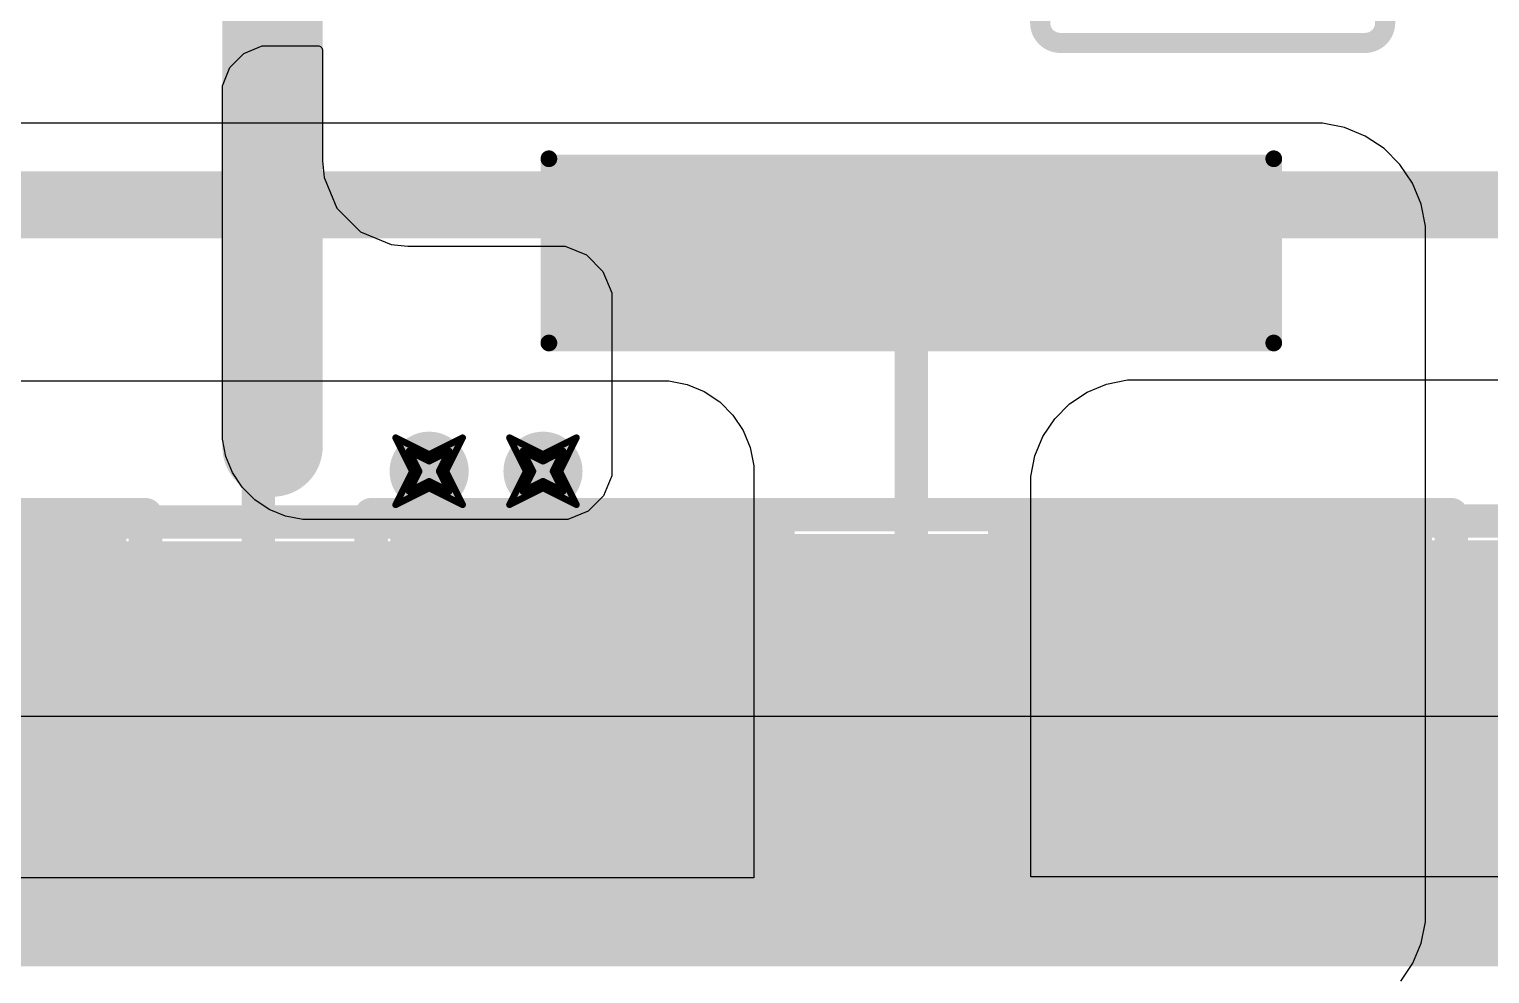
# Model space of a CAD drawing. Header units: inches. Extents: x -2 to 5376, y -4 to 5426.
# Drawn here: x 21.5 to 32.58, y 48.72 to 55.88 of the extents above; entities that cross this region are included whole.
import ezdxf

# ---------------------------------------------------------------- set-up
doc = ezdxf.new("R2010")
doc.units = ezdxf.units.IN
for name, color, linetype in [('Bottom Layer', 5, 'Continuous'), ('Bottom Overlay', 54, 'Continuous'), ('Bottom Paste', 16, 'Continuous'), ('Bottom Solder', 6, 'Continuous'), ('Drill Drawing', 1, 'Continuous'), ('Layer 1', 16, 'Continuous'), ('Layer 2', 76, 'Continuous'), ('Top Layer', 1, 'Continuous'), ('Top Overlay', 2, 'Continuous'), ('Top Paste', 8, 'Continuous'), ('Top Solder', 216, 'Continuous'), ('Via Holes', 16, 'Continuous')]:
    doc.layers.add(name, color=color, linetype=linetype)

# ---------------------------------------------------------------- blocks, each defined once
blk = doc.blocks.new('R___2030_59')
at = {"layer": 'Top Layer'}
for points in [[(-4.2499915, -3.9000049), (-4.2499915, 3.9000049), (-1.7499965, 3.9000049), (-1.7499965, -3.9000049)], [(1.7499965, -3.90000236), (1.7499965, 3.90000744), (4.2499915, 3.90000744), (4.2499915, -3.90000236)]]:
    blk.add_hatch(color=1, dxfattribs=at).paths.add_polyline_path(points)
at = {"layer": 'Top Paste'}
for points in [[(-4.2499915, -3.9000049), (-4.2499915, 3.9000049), (-1.7499965, 3.9000049), (-1.7499965, -3.9000049)], [(1.7499965, -3.90000236), (1.7499965, 3.90000744), (4.2499915, 3.90000744), (4.2499915, -3.90000236)]]:
    blk.add_hatch(color=8, dxfattribs=at).paths.add_polyline_path(points)
at = {"layer": 'Top Solder'}
for points in [[(-4.300791499999999, -3.9508049), (-4.300791499999999, 3.9508049), (-1.6991965, 3.9508049), (-1.6991965, -3.9508049)], [(1.6991965, -3.95080236), (1.6991965, 3.95080744), (4.300791499999999, 3.95080744), (4.300791499999999, -3.95080236)]]:
    blk.add_hatch(color=216, dxfattribs=at).paths.add_polyline_path(points)
at = {"layer": 'Top Overlay'}
for points in [[(-4.4475908, 4.096816799999999, 0.254, 0.254, 0), (-4.4475908, -4.096816799999999, 0.254, 0.254, 0)], [(-4.4475908, 4.096816799999999, 0.254, 0.254, 0), (-1.6255746, 4.096814259999999, 0.254, 0.254, 0)], [(4.4475908, 4.09681934, 0.254, 0.254, 0), (1.6255746, 4.096814259999999, 0.254, 0.254, 0)], [(4.4475908, 4.09681934, 0.254, 0.254, 0), (4.4475908, -4.096814259999999, 0.254, 0.254, 0)], [(-4.4475908, -4.096816799999999, 0.254, 0.254, 0), (-1.6255746, -4.096816799999999, 0.254, 0.254, 0)], [(4.4475908, -4.096814259999999, 0.254, 0.254, 0), (1.6255746, -4.096816799999999, 0.254, 0.254, 0)]]:
    blk.add_lwpolyline(points, format="xyseb", dxfattribs=at)
for points in [[(-4.5110908, 4.096816799999999, 0.127, 0.127, 1), (-4.3840908, 4.096816799999999, 0.127, 0.127, 1)], [(-4.5110908, 4.096816799999999, 0.127, 0.127, 1), (-4.3840908, 4.096816799999999, 0.127, 0.127, 1)], [(-1.6890746, 4.096814259999999, 0.127, 0.127, 1), (-1.5620746, 4.096814259999999, 0.127, 0.127, 1)], [(1.5620746, 4.096814259999999, 0.127, 0.127, 1), (1.6890746, 4.096814259999999, 0.127, 0.127, 1)], [(4.3840908, 4.09681934, 0.127, 0.127, 1), (4.5110908, 4.09681934, 0.127, 0.127, 1)], [(4.3840908, 4.09681934, 0.127, 0.127, 1), (4.5110908, 4.09681934, 0.127, 0.127, 1)], [(-4.5110908, -4.096816799999999, 0.127, 0.127, 1), (-4.3840908, -4.096816799999999, 0.127, 0.127, 1)], [(-4.5110908, -4.096816799999999, 0.127, 0.127, 1), (-4.3840908, -4.096816799999999, 0.127, 0.127, 1)], [(-1.6890746, -4.096816799999999, 0.127, 0.127, 1), (-1.5620746, -4.096816799999999, 0.127, 0.127, 1)], [(1.5620746, -4.096816799999999, 0.127, 0.127, 1), (1.6890746, -4.096816799999999, 0.127, 0.127, 1)], [(4.3840908, -4.096814259999999, 0.127, 0.127, 1), (4.5110908, -4.096814259999999, 0.127, 0.127, 1)], [(4.3840908, -4.096814259999999, 0.127, 0.127, 1), (4.5110908, -4.096814259999999, 0.127, 0.127, 1)]]:
    blk.add_lwpolyline(points, format="xyseb", close=True, dxfattribs=at)
blk = doc.blocks.new('R___2030_B_73')
at = {"layer": 'Bottom Layer'}
for points in [[(-1.75000158, 3.9000049), (-1.75000158, -3.9000049), (-4.249996579999999, -3.9000049), (-4.249996579999999, 3.9000049)], [(4.24999404, 3.90000236), (4.24999404, -3.90000744), (1.74999904, -3.90000744), (1.74999904, 3.90000236)]]:
    blk.add_hatch(color=5, dxfattribs=at).paths.add_polyline_path(points)
at = {"layer": 'Bottom Paste'}
for points in [[(-1.75000158, 3.9000049), (-1.75000158, -3.9000049), (-4.249996579999999, -3.9000049), (-4.249996579999999, 3.9000049)], [(4.24999404, 3.90000236), (4.24999404, -3.90000744), (1.74999904, -3.90000744), (1.74999904, 3.90000236)]]:
    blk.add_hatch(color=16, dxfattribs=at).paths.add_polyline_path(points)
at = {"layer": 'Bottom Solder'}
for points in [[(-1.69920158, 3.9508049), (-1.69920158, -3.9508049), (-4.300796579999999, -3.9508049), (-4.300796579999999, 3.9508049)], [(4.30079404, 3.95080236), (4.30079404, -3.95080744), (1.69919904, -3.95080744), (1.69919904, 3.95080236)]]:
    blk.add_hatch(color=6, dxfattribs=at).paths.add_polyline_path(points)
at = {"layer": 'Bottom Overlay'}
for points in [[(-4.4475908, 4.096816799999999, 0.254, 0.254, 0), (-1.62557714, 4.096816799999999, 0.254, 0.254, 0)], [(-4.4475908, 4.096816799999999, 0.254, 0.254, 0), (-4.4475908, -4.096816799999999, 0.254, 0.254, 0)], [(1.6255619, 4.096814259999999, 0.254, 0.254, 0), (4.44758572, 4.096814259999999, 0.254, 0.254, 0)], [(4.44758572, 4.096814259999999, 0.254, 0.254, 0), (4.44758572, -4.096814259999999, 0.254, 0.254, 0)], [(-1.62557714, -4.096814259999999, 0.254, 0.254, 0), (-4.4475908, -4.096816799999999, 0.254, 0.254, 0)], [(1.62557714, -4.096814259999999, 0.254, 0.254, 0), (4.44758572, -4.096814259999999, 0.254, 0.254, 0)]]:
    blk.add_lwpolyline(points, format="xyseb", dxfattribs=at)
for points in [[(-4.5110908, 4.096816799999999, 0.127, 0.127, 1), (-4.3840908, 4.096816799999999, 0.127, 0.127, 1)], [(-4.5110908, 4.096816799999999, 0.127, 0.127, 1), (-4.3840908, 4.096816799999999, 0.127, 0.127, 1)], [(-1.68907714, 4.096816799999999, 0.127, 0.127, 1), (-1.56207714, 4.096816799999999, 0.127, 0.127, 1)], [(1.5620619, 4.096814259999999, 0.127, 0.127, 1), (1.6890619, 4.096814259999999, 0.127, 0.127, 1)], [(4.38408572, 4.096814259999999, 0.127, 0.127, 1), (4.51108572, 4.096814259999999, 0.127, 0.127, 1)], [(4.38408572, 4.096814259999999, 0.127, 0.127, 1), (4.51108572, 4.096814259999999, 0.127, 0.127, 1)], [(-4.5110908, -4.096816799999999, 0.127, 0.127, 1), (-4.3840908, -4.096816799999999, 0.127, 0.127, 1)], [(-4.5110908, -4.096816799999999, 0.127, 0.127, 1), (-4.3840908, -4.096816799999999, 0.127, 0.127, 1)], [(-1.68907714, -4.096814259999999, 0.127, 0.127, 1), (-1.56207714, -4.096814259999999, 0.127, 0.127, 1)], [(1.56207714, -4.096814259999999, 0.127, 0.127, 1), (1.68907714, -4.096814259999999, 0.127, 0.127, 1)], [(4.38408572, -4.096814259999999, 0.127, 0.127, 1), (4.51108572, -4.096814259999999, 0.127, 0.127, 1)], [(4.38408572, -4.096814259999999, 0.127, 0.127, 1), (4.51108572, -4.096814259999999, 0.127, 0.127, 1)]]:
    blk.add_lwpolyline(points, format="xyseb", close=True, dxfattribs=at)
blk = doc.blocks.new('R___2030_75')
at = {"layer": 'Top Layer'}
for points in [[(-4.249996579999999, -3.9000049), (-4.249996579999999, 3.9000049), (-1.75000158, 3.9000049), (-1.75000158, -3.9000049)], [(1.7499965, -3.90000744), (1.7499965, 3.90000236), (4.2499915, 3.90000236), (4.2499915, -3.90000744)]]:
    blk.add_hatch(color=1, dxfattribs=at).paths.add_polyline_path(points)
at = {"layer": 'Top Paste'}
for points in [[(-4.249996579999999, -3.9000049), (-4.249996579999999, 3.9000049), (-1.75000158, 3.9000049), (-1.75000158, -3.9000049)], [(1.7499965, -3.90000744), (1.7499965, 3.90000236), (4.2499915, 3.90000236), (4.2499915, -3.90000744)]]:
    blk.add_hatch(color=8, dxfattribs=at).paths.add_polyline_path(points)
at = {"layer": 'Top Solder'}
for points in [[(-4.300796579999999, -3.9508049), (-4.300796579999999, 3.9508049), (-1.69920158, 3.9508049), (-1.69920158, -3.9508049)], [(1.6991965, -3.95080744), (1.6991965, 3.95080236), (4.300791499999999, 3.95080236), (4.300791499999999, -3.95080744)]]:
    blk.add_hatch(color=216, dxfattribs=at).paths.add_polyline_path(points)
at = {"layer": 'Top Overlay'}
for points in [[(-4.44759588, 4.09681934, 0.254, 0.254, 0), (-4.44759334, -4.096816799999999, 0.254, 0.254, 0)], [(-4.44759588, 4.09681934, 0.254, 0.254, 0), (-1.62557968, 4.096816799999999, 0.254, 0.254, 0)], [(4.44758318, 4.096816799999999, 0.254, 0.254, 0), (1.62556952, 4.096814259999999, 0.254, 0.254, 0)], [(4.44758318, 4.096816799999999, 0.254, 0.254, 0), (4.44758318, -4.096816799999999, 0.254, 0.254, 0)], [(-4.44759334, -4.096816799999999, 0.254, 0.254, 0), (-1.62557968, -4.096816799999999, 0.254, 0.254, 0)], [(1.6255746, -4.09681172, 0.254, 0.254, 0), (4.44758318, -4.096816799999999, 0.254, 0.254, 0)]]:
    blk.add_lwpolyline(points, format="xyseb", dxfattribs=at)
for points in [[(-4.511095879999999, 4.09681934, 0.127, 0.127, 1), (-4.38409588, 4.09681934, 0.127, 0.127, 1)], [(-4.511095879999999, 4.09681934, 0.127, 0.127, 1), (-4.38409588, 4.09681934, 0.127, 0.127, 1)], [(-1.68907968, 4.096816799999999, 0.127, 0.127, 1), (-1.56207968, 4.096816799999999, 0.127, 0.127, 1)], [(1.56206952, 4.096814259999999, 0.127, 0.127, 1), (1.68906952, 4.096814259999999, 0.127, 0.127, 1)], [(4.384083179999999, 4.096816799999999, 0.127, 0.127, 1), (4.51108318, 4.096816799999999, 0.127, 0.127, 1)], [(4.384083179999999, 4.096816799999999, 0.127, 0.127, 1), (4.51108318, 4.096816799999999, 0.127, 0.127, 1)], [(-4.51109334, -4.096816799999999, 0.127, 0.127, 1), (-4.38409334, -4.096816799999999, 0.127, 0.127, 1)], [(-4.51109334, -4.096816799999999, 0.127, 0.127, 1), (-4.38409334, -4.096816799999999, 0.127, 0.127, 1)], [(-1.68907968, -4.096816799999999, 0.127, 0.127, 1), (-1.56207968, -4.096816799999999, 0.127, 0.127, 1)], [(1.5620746, -4.09681172, 0.127, 0.127, 1), (1.6890746, -4.09681172, 0.127, 0.127, 1)], [(4.384083179999999, -4.096816799999999, 0.127, 0.127, 1), (4.51108318, -4.096816799999999, 0.127, 0.127, 1)], [(4.384083179999999, -4.096816799999999, 0.127, 0.127, 1), (4.51108318, -4.096816799999999, 0.127, 0.127, 1)]]:
    blk.add_lwpolyline(points, format="xyseb", close=True, dxfattribs=at)
blk = doc.blocks.new('R___2030_B_78')
at = {"layer": 'Bottom Layer'}
for points in [[(-1.74999904, 3.90000744), (-1.74999904, -3.90000236), (-4.24999404, -3.90000236), (-4.24999404, 3.90000744)], [(4.24999404, 3.90000744), (4.24999404, -3.90000236), (1.74999904, -3.90000236), (1.74999904, 3.90000744)]]:
    blk.add_hatch(color=5, dxfattribs=at).paths.add_polyline_path(points)
at = {"layer": 'Bottom Paste'}
for points in [[(-1.74999904, 3.90000744), (-1.74999904, -3.90000236), (-4.24999404, -3.90000236), (-4.24999404, 3.90000744)], [(4.24999404, 3.90000744), (4.24999404, -3.90000236), (1.74999904, -3.90000236), (1.74999904, 3.90000744)]]:
    blk.add_hatch(color=16, dxfattribs=at).paths.add_polyline_path(points)
at = {"layer": 'Bottom Solder'}
for points in [[(-1.69919904, 3.95080744), (-1.69919904, -3.95080236), (-4.30079404, -3.95080236), (-4.30079404, 3.95080744)], [(4.30079404, 3.95080744), (4.30079404, -3.95080236), (1.69919904, -3.95080236), (1.69919904, 3.95080744)]]:
    blk.add_hatch(color=6, dxfattribs=at).paths.add_polyline_path(points)
at = {"layer": 'Bottom Overlay'}
for points in [[(-4.44758826, 4.096814259999999, 0.254, 0.254, 0), (-4.4475908, -4.096816799999999, 0.254, 0.254, 0)], [(-4.44758826, 4.096814259999999, 0.254, 0.254, 0), (-1.6255746, 4.096814259999999, 0.254, 0.254, 0)], [(4.4475908, 4.096814259999999, 0.254, 0.254, 0), (1.62557714, 4.09681172, 0.254, 0.254, 0)], [(4.4475908, 4.096814259999999, 0.254, 0.254, 0), (4.4475908, -4.09681934, 0.254, 0.254, 0)], [(-4.4475908, -4.096816799999999, 0.254, 0.254, 0), (-1.62557714, -4.09681934, 0.254, 0.254, 0)], [(1.6255746, -4.096814259999999, 0.254, 0.254, 0), (4.4475908, -4.09681934, 0.254, 0.254, 0)]]:
    blk.add_lwpolyline(points, format="xyseb", dxfattribs=at)
for points in [[(-4.51108826, 4.096814259999999, 0.127, 0.127, 1), (-4.38408826, 4.096814259999999, 0.127, 0.127, 1)], [(-4.51108826, 4.096814259999999, 0.127, 0.127, 1), (-4.38408826, 4.096814259999999, 0.127, 0.127, 1)], [(-1.6890746, 4.096814259999999, 0.127, 0.127, 1), (-1.5620746, 4.096814259999999, 0.127, 0.127, 1)], [(1.56207714, 4.09681172, 0.127, 0.127, 1), (1.68907714, 4.09681172, 0.127, 0.127, 1)], [(4.3840908, 4.096814259999999, 0.127, 0.127, 1), (4.5110908, 4.096814259999999, 0.127, 0.127, 1)], [(4.3840908, 4.096814259999999, 0.127, 0.127, 1), (4.5110908, 4.096814259999999, 0.127, 0.127, 1)], [(-4.5110908, -4.096816799999999, 0.127, 0.127, 1), (-4.3840908, -4.096816799999999, 0.127, 0.127, 1)], [(-4.5110908, -4.096816799999999, 0.127, 0.127, 1), (-4.3840908, -4.096816799999999, 0.127, 0.127, 1)], [(-1.68907714, -4.09681934, 0.127, 0.127, 1), (-1.56207714, -4.09681934, 0.127, 0.127, 1)], [(1.5620746, -4.096814259999999, 0.127, 0.127, 1), (1.6890746, -4.096814259999999, 0.127, 0.127, 1)], [(4.3840908, -4.09681934, 0.127, 0.127, 1), (4.5110908, -4.09681934, 0.127, 0.127, 1)], [(4.3840908, -4.09681934, 0.127, 0.127, 1), (4.5110908, -4.09681934, 0.127, 0.127, 1)]]:
    blk.add_lwpolyline(points, format="xyseb", close=True, dxfattribs=at)
blk = doc.blocks.new('C___1808_104')
at = {"layer": 'Top Layer'}
for points in [[(-2.9849953, 1.0799953), (-1.2000103, 1.0799953), (-1.2000103, -1.0799953), (-2.9849953, -1.0799953)], [(1.2000103, 1.0799953), (2.9849953, 1.0799953), (2.9849953, -1.0799953), (1.2000103, -1.0799953)]]:
    blk.add_hatch(color=1, dxfattribs=at).paths.add_polyline_path(points)
at = {"layer": 'Top Paste'}
for points in [[(-2.9849953, 1.0799953), (-1.2000103, 1.0799953), (-1.2000103, -1.0799953), (-2.9849953, -1.0799953)], [(1.2000103, 1.0799953), (2.9849953, 1.0799953), (2.9849953, -1.0799953), (1.2000103, -1.0799953)]]:
    blk.add_hatch(color=8, dxfattribs=at).paths.add_polyline_path(points)
at = {"layer": 'Top Solder'}
for points in [[(-3.0357953, 1.1307953), (-1.1492103, 1.1307953), (-1.1492103, -1.1307953), (-3.0357953, -1.1307953)], [(1.1492103, 1.1307953), (3.0357953, 1.1307953), (3.0357953, -1.1307953), (1.1492103, -1.1307953)]]:
    blk.add_hatch(color=216, dxfattribs=at).paths.add_polyline_path(points)
at = {"layer": 'Top Overlay'}
for points in [[(-3.2135826, 1.156208, 0.1524, 0.1524, -0.4142135623730951), (-3.0611826, 1.308608, 0.1524, 0.1524, 0)], [(-3.0611826, 1.308608, 0.1524, 0.1524, 0), (-1.2761976, 1.308608, 0.1524, 0.1524, 0)], [(1.2761976, 1.308608, 0.1524, 0.1524, 0), (3.0611826, 1.308608, 0.1524, 0.1524, 0)], [(3.0611826, 1.308608, 0.1524, 0.1524, -0.4142135623730951), (3.2135826, 1.156208, 0.1524, 0.1524, 0)], [(-3.2135826, 1.156208, 0.1524, 0.1524, 0), (-3.2135826, -1.156208, 0.1524, 0.1524, 0)], [(3.2135826, 1.156208, 0.1524, 0.1524, 0), (3.2135826, -1.156208, 0.1524, 0.1524, 0)], [(-3.0611826, -1.308608, 0.1524, 0.1524, -0.4142135623730951), (-3.2135826, -1.156208, 0.1524, 0.1524, 0)], [(3.2135826, -1.156208, 0.1524, 0.1524, -0.4142135623730951), (3.0611826, -1.308608, 0.1524, 0.1524, 0)], [(-3.0611826, -1.308608, 0.1524, 0.1524, 0), (-1.2761976, -1.308608, 0.1524, 0.1524, 0)], [(1.2761976, -1.308608, 0.1524, 0.1524, 0), (3.0611826, -1.308608, 0.1524, 0.1524, 0)]]:
    blk.add_lwpolyline(points, format="xyseb", dxfattribs=at)
for points in [[(-3.0992826, 1.308608, 0.0762, 0.0762, 1), (-3.0230826, 1.308608, 0.0762, 0.0762, 1)], [(-3.0992826, 1.308608, 0.0762, 0.0762, 1), (-3.0230826, 1.308608, 0.0762, 0.0762, 1)], [(-1.3142976, 1.308608, 0.0762, 0.0762, 1), (-1.2380976, 1.308608, 0.0762, 0.0762, 1)], [(1.2380976, 1.308608, 0.0762, 0.0762, 1), (1.3142976, 1.308608, 0.0762, 0.0762, 1)], [(3.0230826, 1.308608, 0.0762, 0.0762, 1), (3.0992826, 1.308608, 0.0762, 0.0762, 1)], [(3.0230826, 1.308608, 0.0762, 0.0762, 1), (3.0992826, 1.308608, 0.0762, 0.0762, 1)], [(-3.2516826, 1.156208, 0.0762, 0.0762, 1), (-3.1754826, 1.156208, 0.0762, 0.0762, 1)], [(-3.2516826, 1.156208, 0.0762, 0.0762, 1), (-3.1754826, 1.156208, 0.0762, 0.0762, 1)], [(3.1754826, 1.156208, 0.0762, 0.0762, 1), (3.2516826, 1.156208, 0.0762, 0.0762, 1)], [(3.1754826, 1.156208, 0.0762, 0.0762, 1), (3.2516826, 1.156208, 0.0762, 0.0762, 1)], [(-3.2516826, -1.156208, 0.0762, 0.0762, 1), (-3.1754826, -1.156208, 0.0762, 0.0762, 1)], [(-3.2516826, -1.156208, 0.0762, 0.0762, 1), (-3.1754826, -1.156208, 0.0762, 0.0762, 1)], [(3.1754826, -1.156208, 0.0762, 0.0762, 1), (3.2516826, -1.156208, 0.0762, 0.0762, 1)], [(3.1754826, -1.156208, 0.0762, 0.0762, 1), (3.2516826, -1.156208, 0.0762, 0.0762, 1)], [(-3.0992826, -1.308608, 0.0762, 0.0762, 1), (-3.0230826, -1.308608, 0.0762, 0.0762, 1)], [(-3.0992826, -1.308608, 0.0762, 0.0762, 1), (-3.0230826, -1.308608, 0.0762, 0.0762, 1)], [(-1.3142976, -1.308608, 0.0762, 0.0762, 1), (-1.2380976, -1.308608, 0.0762, 0.0762, 1)], [(1.2380976, -1.308608, 0.0762, 0.0762, 1), (1.3142976, -1.308608, 0.0762, 0.0762, 1)], [(3.0230826, -1.308608, 0.0762, 0.0762, 1), (3.0992826, -1.308608, 0.0762, 0.0762, 1)], [(3.0230826, -1.308608, 0.0762, 0.0762, 1), (3.0992826, -1.308608, 0.0762, 0.0762, 1)]]:
    blk.add_lwpolyline(points, format="xyseb", close=True, dxfattribs=at)
blk = doc.blocks.new('C___2220_B_119')
at = {"layer": 'Bottom Layer'}
for points in [[(-3.199997409999999, 2.59999988), (-1.99999727, 2.59999988), (-1.99999727, -2.59999988), (-3.199997409999999, -2.59999988)], [(2.00000235, 2.59999988), (3.20000249, 2.59999988), (3.20000249, -2.59999988), (2.00000235, -2.59999988)]]:
    blk.add_hatch(color=5, dxfattribs=at).paths.add_polyline_path(points)
at = {"layer": 'Bottom Paste'}
for points in [[(-3.199997409999999, 2.59999988), (-1.99999727, 2.59999988), (-1.99999727, -2.59999988), (-3.199997409999999, -2.59999988)], [(2.00000235, 2.59999988), (3.20000249, 2.59999988), (3.20000249, -2.59999988), (2.00000235, -2.59999988)]]:
    blk.add_hatch(color=16, dxfattribs=at).paths.add_polyline_path(points)
at = {"layer": 'Bottom Solder'}
for points in [[(-3.30159741, 2.70159988), (-1.89839727, 2.70159988), (-1.89839727, -2.70159988), (-3.30159741, -2.70159988)], [(1.89840235, 2.70159988), (3.30160249, 2.70159988), (3.30160249, -2.70159988), (1.89840235, -2.70159988)]]:
    blk.add_hatch(color=6, dxfattribs=at).paths.add_polyline_path(points)
at = {"layer": 'Bottom Overlay'}
for points in [[(-3.3274, -2.74919948, 0.127, 0.127, 0), (-3.3274, 2.74919948, 0.127, 0.127, 0)], [(-1.9304, 2.74919948, 0.127, 0.127, 0), (-3.3274, 2.74919948, 0.127, 0.127, 0)], [(3.32740508, 2.74919948, 0.127, 0.127, 0), (1.93040508, 2.74919948, 0.127, 0.127, 0)], [(3.32740508, -2.74919948, 0.127, 0.127, 0), (3.32740508, 2.74919948, 0.127, 0.127, 0)], [(-1.9304, -2.74919948, 0.127, 0.127, 0), (-3.3274, -2.74919948, 0.127, 0.127, 0)], [(3.32740508, -2.74919948, 0.127, 0.127, 0), (1.93040508, -2.74919948, 0.127, 0.127, 0)]]:
    blk.add_lwpolyline(points, format="xyseb", dxfattribs=at)
for points in [[(-3.35915, 2.74919948, 0.0635, 0.0635, 1), (-3.29565, 2.74919948, 0.0635, 0.0635, 1)], [(-3.35915, 2.74919948, 0.0635, 0.0635, 1), (-3.29565, 2.74919948, 0.0635, 0.0635, 1)], [(-1.96215, 2.74919948, 0.0635, 0.0635, 1), (-1.89865, 2.74919948, 0.0635, 0.0635, 1)], [(1.89865508, 2.74919948, 0.0635, 0.0635, 1), (1.96215508, 2.74919948, 0.0635, 0.0635, 1)], [(3.29565508, 2.74919948, 0.0635, 0.0635, 1), (3.35915508, 2.74919948, 0.0635, 0.0635, 1)], [(3.29565508, 2.74919948, 0.0635, 0.0635, 1), (3.35915508, 2.74919948, 0.0635, 0.0635, 1)], [(-3.35915, -2.74919948, 0.0635, 0.0635, 1), (-3.29565, -2.74919948, 0.0635, 0.0635, 1)], [(-3.35915, -2.74919948, 0.0635, 0.0635, 1), (-3.29565, -2.74919948, 0.0635, 0.0635, 1)], [(-1.96215, -2.74919948, 0.0635, 0.0635, 1), (-1.89865, -2.74919948, 0.0635, 0.0635, 1)], [(1.89865508, -2.74919948, 0.0635, 0.0635, 1), (1.96215508, -2.74919948, 0.0635, 0.0635, 1)], [(3.29565508, -2.74919948, 0.0635, 0.0635, 1), (3.35915508, -2.74919948, 0.0635, 0.0635, 1)], [(3.29565508, -2.74919948, 0.0635, 0.0635, 1), (3.35915508, -2.74919948, 0.0635, 0.0635, 1)]]:
    blk.add_lwpolyline(points, format="xyseb", close=True, dxfattribs=at)

msp = doc.modelspace()

# ---------------------------------------------------------------- hatches: boundary and pattern name
at = {"layer": 'Bottom Layer'}
h = msp.add_hatch(color=5, dxfattribs=at)
edge = h.paths.add_edge_path()
edge.add_arc((24.53640762, 52.52916595999999), 0.2999994, 0, 360)
h = msp.add_hatch(color=5, dxfattribs=at)
edge = h.paths.add_edge_path()
edge.add_arc((25.4, 52.52916595999999), 0.2999994, 0, 360)
at = {"layer": 'Layer 1'}
h = msp.add_hatch(color=16, dxfattribs=at)
edge = h.paths.add_edge_path()
edge.add_arc((24.53640762, 52.52916595999999), 0.2999994, 0, 360)
h = msp.add_hatch(color=16, dxfattribs=at)
edge = h.paths.add_edge_path()
edge.add_arc((25.4, 52.52916595999999), 0.2999994, 0, 360)
at = {"layer": 'Layer 2'}
h = msp.add_hatch(color=76, dxfattribs=at)
edge = h.paths.add_edge_path()
edge.add_arc((24.53640762, 52.52916595999999), 0.2999994, 0, 360)
h = msp.add_hatch(color=76, dxfattribs=at)
edge = h.paths.add_edge_path()
edge.add_arc((25.4, 52.52916595999999), 0.2999994, 0, 360)
at = {"layer": 'Top Layer'}
h = msp.add_hatch(color=1, dxfattribs=at)
edge = h.paths.add_edge_path()
edge.add_arc((24.53640762, 52.52916595999999), 0.2999994, 0, 360)
h = msp.add_hatch(color=1, dxfattribs=at)
edge = h.paths.add_edge_path()
edge.add_arc((25.4, 52.52916595999999), 0.2999994, 0, 360)
at = {"layer": 'Via Holes'}
h = msp.add_hatch(color=7, dxfattribs=at)
edge = h.paths.add_edge_path()
edge.add_arc((24.53640762, 52.52916595999999), 0.1499997, 0, 360)
h = msp.add_hatch(color=7, dxfattribs=at)
edge = h.paths.add_edge_path()
edge.add_arc((25.4, 52.52916595999999), 0.1499997, 0, 360)

# ---------------------------------------------------------------- linework, layer by layer
at = {"layer": 'Bottom Layer'}
for p, q in [((31.22738484, 55.16879745999999), (14.54799478, 55.16879745999999)), ((31.22737722, 55.1687873), (31.22738484, 55.16879745999999)), ((31.31273138, 55.16878984), (31.22737722, 55.1687873)), ((31.4801631, 55.13548789999999), (31.31273138, 55.16878984)), ((31.63787932, 55.07016163999999), (31.4801631, 55.13548789999999)), ((31.7798196, 54.97532057999999), (31.63787932, 55.07016163999999)), ((31.9005331, 54.85460961999999), (31.7798196, 54.97532057999999)), ((31.99537416, 54.71266933999999), (31.9005331, 54.85460961999999)), ((32.06070296, 54.55495566), (31.99537416, 54.71266933999999)), ((32.09400744, 54.38752393999999), (32.06070296, 54.55495566)), ((32.09400489999999, 54.30216978), (32.09400744, 54.38752393999999)), ((32.09400998, 49.19293946), (32.09400489999999, 54.30216978)), ((32.09400998, 49.19293946), (32.09400998, 49.19293946)), ((32.09400998, 49.11105748), (32.09400998, 49.19293946)), ((32.06206186, 48.95044566), (32.09400998, 49.11105748)), ((31.99939244, 48.79915055999999), (32.06206186, 48.95044566)), ((31.90841218, 48.66299132), (31.99939244, 48.79915055999999))]:
    msp.add_line(p, q, dxfattribs=at)
for points in [[(28.194, 54.22899999999999, 0.254, 0.254, 0), (28.19400254, 54.22899999999999, 0.254, 0.254, 0)], [(28.19400254, 50.75200161999999, 0.254, 0.254, 0), (28.19400254, 54.22899999999999, 0.254, 0.254, 0)], [(23.24086538, 50.75199653999999, 0.254, 0.254, 0), (23.24086538, 53.4809192, 0.254, 0.254, 0)], [(18.28799746, 50.75199653999999, 0.254, 0.254, 0), (23.24086538, 50.75199653999999, 0.254, 0.254, 0)], [(23.24086538, 50.75199653999999, 0.254, 0.254, 0), (28.19400254, 50.75199653999999, 0.254, 0.254, 0)], [(28.19400254, 50.75199653999999, 0.254, 0.254, 0), (28.19400254, 50.75200161999999, 0.254, 0.254, 0)]]:
    msp.add_lwpolyline(points, format="xyseb", dxfattribs=at)
for points in [[(28.1305, 54.22899999999999, 0.127, 0.127, 1), (28.2575, 54.22899999999999, 0.127, 0.127, 1)], [(28.13050254, 54.22899999999999, 0.127, 0.127, 1), (28.25750254, 54.22899999999999, 0.127, 0.127, 1)], [(28.13050254, 54.22899999999999, 0.127, 0.127, 1), (28.25750254, 54.22899999999999, 0.127, 0.127, 1)], [(23.17736538, 53.4809192, 0.127, 0.127, 1), (23.30436538, 53.4809192, 0.127, 0.127, 1)], [(23.17736538, 50.75199653999999, 0.127, 0.127, 1), (23.30436538, 50.75199653999999, 0.127, 0.127, 1)], [(23.17736538, 50.75199653999999, 0.127, 0.127, 1), (23.30436538, 50.75199653999999, 0.127, 0.127, 1)], [(23.17736538, 50.75199653999999, 0.127, 0.127, 1), (23.30436538, 50.75199653999999, 0.127, 0.127, 1)], [(28.13050254, 50.75200161999999, 0.127, 0.127, 1), (28.25750254, 50.75200161999999, 0.127, 0.127, 1)], [(28.13050254, 50.75200161999999, 0.127, 0.127, 1), (28.25750254, 50.75200161999999, 0.127, 0.127, 1)], [(28.13050254, 50.75199653999999, 0.127, 0.127, 1), (28.25750254, 50.75199653999999, 0.127, 0.127, 1)], [(28.13050254, 50.75199653999999, 0.127, 0.127, 1), (28.25750254, 50.75199653999999, 0.127, 0.127, 1)]]:
    msp.add_lwpolyline(points, format="xyseb", close=True, dxfattribs=at)
at = {"layer": 'Drill Drawing'}
for points in [[(24.28240762, 52.78316596000001, 0.0508, 0.0508, 0), (24.53640762, 52.65616596, 0.0508, 0.0508, 0)], [(24.28240762, 52.78316596000001, 0.0508, 0.0508, 0), (24.40940762, 52.52916595999999, 0.0508, 0.0508, 0)], [(24.53640762, 52.65616596, 0.0508, 0.0508, 0), (24.79040762, 52.78316596000001, 0.0508, 0.0508, 0)], [(24.66340762, 52.52916595999999, 0.0508, 0.0508, 0), (24.79040762, 52.78316596000001, 0.0508, 0.0508, 0)], [(25.146, 52.78316596000001, 0.0508, 0.0508, 0), (25.4, 52.65616596, 0.0508, 0.0508, 0)], [(25.146, 52.78316596000001, 0.0508, 0.0508, 0), (25.273, 52.52916595999999, 0.0508, 0.0508, 0)], [(25.4, 52.65616596, 0.0508, 0.0508, 0), (25.654, 52.78316596000001, 0.0508, 0.0508, 0)], [(25.527, 52.52916595999999, 0.0508, 0.0508, 0), (25.654, 52.78316596000001, 0.0508, 0.0508, 0)], [(24.38400762, 52.68156596, 0.0508, 0.0508, 0), (24.53640762, 52.60536596, 0.0508, 0.0508, 0)], [(24.38400762, 52.68156596, 0.0508, 0.0508, 0), (24.46020762, 52.52916595999999, 0.0508, 0.0508, 0)], [(24.53640762, 52.60536596, 0.0508, 0.0508, 0), (24.68880762, 52.68156596, 0.0508, 0.0508, 0)], [(24.61260762, 52.52916595999999, 0.0508, 0.0508, 0), (24.68880762, 52.68156596, 0.0508, 0.0508, 0)], [(25.2476, 52.68156596, 0.0508, 0.0508, 0), (25.4, 52.60536596, 0.0508, 0.0508, 0)], [(25.2476, 52.68156596, 0.0508, 0.0508, 0), (25.3238, 52.52916595999999, 0.0508, 0.0508, 0)], [(25.4, 52.60536596, 0.0508, 0.0508, 0), (25.5524, 52.68156596, 0.0508, 0.0508, 0)], [(25.4762, 52.52916595999999, 0.0508, 0.0508, 0), (25.5524, 52.68156596, 0.0508, 0.0508, 0)], [(24.28240762, 52.27516596, 0.0508, 0.0508, 0), (24.40940762, 52.52916595999999, 0.0508, 0.0508, 0)], [(24.38400762, 52.37676596, 0.0508, 0.0508, 0), (24.46020762, 52.52916595999999, 0.0508, 0.0508, 0)], [(24.61260762, 52.52916595999999, 0.0508, 0.0508, 0), (24.68880762, 52.37676596, 0.0508, 0.0508, 0)], [(24.66340762, 52.52916595999999, 0.0508, 0.0508, 0), (24.79040762, 52.27516596, 0.0508, 0.0508, 0)], [(25.146, 52.27516596, 0.0508, 0.0508, 0), (25.273, 52.52916595999999, 0.0508, 0.0508, 0)], [(25.2476, 52.37676596, 0.0508, 0.0508, 0), (25.3238, 52.52916595999999, 0.0508, 0.0508, 0)], [(25.4762, 52.52916595999999, 0.0508, 0.0508, 0), (25.5524, 52.37676596, 0.0508, 0.0508, 0)], [(25.527, 52.52916595999999, 0.0508, 0.0508, 0), (25.654, 52.27516596, 0.0508, 0.0508, 0)], [(24.28240762, 52.27516596, 0.0508, 0.0508, 0), (24.53640762, 52.40216596, 0.0508, 0.0508, 0)], [(24.38400762, 52.37676596, 0.0508, 0.0508, 0), (24.53640762, 52.45296595999999, 0.0508, 0.0508, 0)], [(24.53640762, 52.45296595999999, 0.0508, 0.0508, 0), (24.68880762, 52.37676596, 0.0508, 0.0508, 0)], [(24.53640762, 52.40216596, 0.0508, 0.0508, 0), (24.79040762, 52.27516596, 0.0508, 0.0508, 0)], [(25.146, 52.27516596, 0.0508, 0.0508, 0), (25.4, 52.40216596, 0.0508, 0.0508, 0)], [(25.2476, 52.37676596, 0.0508, 0.0508, 0), (25.4, 52.45296595999999, 0.0508, 0.0508, 0)], [(25.4, 52.45296595999999, 0.0508, 0.0508, 0), (25.5524, 52.37676596, 0.0508, 0.0508, 0)], [(25.4, 52.40216596, 0.0508, 0.0508, 0), (25.654, 52.27516596, 0.0508, 0.0508, 0)]]:
    msp.add_lwpolyline(points, format="xyseb", dxfattribs=at)
for points in [[(24.26970762, 52.78316596000001, 0.0254, 0.0254, 1), (24.29510762, 52.78316596000001, 0.0254, 0.0254, 1)], [(24.26970762, 52.78316596000001, 0.0254, 0.0254, 1), (24.29510762, 52.78316596000001, 0.0254, 0.0254, 1)], [(24.77770762, 52.78316596000001, 0.0254, 0.0254, 1), (24.80310762, 52.78316596000001, 0.0254, 0.0254, 1)], [(24.77770762, 52.78316596000001, 0.0254, 0.0254, 1), (24.80310762, 52.78316596000001, 0.0254, 0.0254, 1)], [(25.1333, 52.78316596000001, 0.0254, 0.0254, 1), (25.1587, 52.78316596000001, 0.0254, 0.0254, 1)], [(25.1333, 52.78316596000001, 0.0254, 0.0254, 1), (25.1587, 52.78316596000001, 0.0254, 0.0254, 1)], [(25.6413, 52.78316596000001, 0.0254, 0.0254, 1), (25.6667, 52.78316596000001, 0.0254, 0.0254, 1)], [(25.6413, 52.78316596000001, 0.0254, 0.0254, 1), (25.6667, 52.78316596000001, 0.0254, 0.0254, 1)], [(24.37130762, 52.68156596, 0.0254, 0.0254, 1), (24.39670762, 52.68156596, 0.0254, 0.0254, 1)], [(24.37130762, 52.68156596, 0.0254, 0.0254, 1), (24.39670762, 52.68156596, 0.0254, 0.0254, 1)], [(24.52370762, 52.65616596, 0.0254, 0.0254, 1), (24.54910762, 52.65616596, 0.0254, 0.0254, 1)], [(24.52370762, 52.65616596, 0.0254, 0.0254, 1), (24.54910762, 52.65616596, 0.0254, 0.0254, 1)], [(24.52370762, 52.60536596, 0.0254, 0.0254, 1), (24.54910762, 52.60536596, 0.0254, 0.0254, 1)], [(24.52370762, 52.60536596, 0.0254, 0.0254, 1), (24.54910762, 52.60536596, 0.0254, 0.0254, 1)], [(24.67610762, 52.68156596, 0.0254, 0.0254, 1), (24.70150762, 52.68156596, 0.0254, 0.0254, 1)], [(24.67610762, 52.68156596, 0.0254, 0.0254, 1), (24.70150762, 52.68156596, 0.0254, 0.0254, 1)], [(25.2349, 52.68156596, 0.0254, 0.0254, 1), (25.2603, 52.68156596, 0.0254, 0.0254, 1)], [(25.2349, 52.68156596, 0.0254, 0.0254, 1), (25.2603, 52.68156596, 0.0254, 0.0254, 1)], [(25.3873, 52.65616596, 0.0254, 0.0254, 1), (25.4127, 52.65616596, 0.0254, 0.0254, 1)], [(25.3873, 52.65616596, 0.0254, 0.0254, 1), (25.4127, 52.65616596, 0.0254, 0.0254, 1)], [(25.3873, 52.60536596, 0.0254, 0.0254, 1), (25.4127, 52.60536596, 0.0254, 0.0254, 1)], [(25.3873, 52.60536596, 0.0254, 0.0254, 1), (25.4127, 52.60536596, 0.0254, 0.0254, 1)], [(25.5397, 52.68156596, 0.0254, 0.0254, 1), (25.5651, 52.68156596, 0.0254, 0.0254, 1)], [(25.5397, 52.68156596, 0.0254, 0.0254, 1), (25.5651, 52.68156596, 0.0254, 0.0254, 1)], [(24.39670762, 52.52916595999999, 0.0254, 0.0254, 1), (24.42210762, 52.52916595999999, 0.0254, 0.0254, 1)], [(24.39670762, 52.52916595999999, 0.0254, 0.0254, 1), (24.42210762, 52.52916595999999, 0.0254, 0.0254, 1)], [(24.44750762, 52.52916595999999, 0.0254, 0.0254, 1), (24.47290762, 52.52916595999999, 0.0254, 0.0254, 1)], [(24.44750762, 52.52916595999999, 0.0254, 0.0254, 1), (24.47290762, 52.52916595999999, 0.0254, 0.0254, 1)], [(24.59990762, 52.52916595999999, 0.0254, 0.0254, 1), (24.62530762, 52.52916595999999, 0.0254, 0.0254, 1)], [(24.59990762, 52.52916595999999, 0.0254, 0.0254, 1), (24.62530762, 52.52916595999999, 0.0254, 0.0254, 1)], [(24.65070762, 52.52916595999999, 0.0254, 0.0254, 1), (24.67610762, 52.52916595999999, 0.0254, 0.0254, 1)], [(24.65070762, 52.52916595999999, 0.0254, 0.0254, 1), (24.67610762, 52.52916595999999, 0.0254, 0.0254, 1)], [(25.2603, 52.52916595999999, 0.0254, 0.0254, 1), (25.2857, 52.52916595999999, 0.0254, 0.0254, 1)], [(25.2603, 52.52916595999999, 0.0254, 0.0254, 1), (25.2857, 52.52916595999999, 0.0254, 0.0254, 1)], [(25.3111, 52.52916595999999, 0.0254, 0.0254, 1), (25.3365, 52.52916595999999, 0.0254, 0.0254, 1)], [(25.3111, 52.52916595999999, 0.0254, 0.0254, 1), (25.3365, 52.52916595999999, 0.0254, 0.0254, 1)], [(25.4635, 52.52916595999999, 0.0254, 0.0254, 1), (25.4889, 52.52916595999999, 0.0254, 0.0254, 1)], [(25.4635, 52.52916595999999, 0.0254, 0.0254, 1), (25.4889, 52.52916595999999, 0.0254, 0.0254, 1)], [(25.5143, 52.52916595999999, 0.0254, 0.0254, 1), (25.5397, 52.52916595999999, 0.0254, 0.0254, 1)], [(25.5143, 52.52916595999999, 0.0254, 0.0254, 1), (25.5397, 52.52916595999999, 0.0254, 0.0254, 1)], [(24.52370762, 52.45296595999999, 0.0254, 0.0254, 1), (24.54910762, 52.45296595999999, 0.0254, 0.0254, 1)], [(24.52370762, 52.45296595999999, 0.0254, 0.0254, 1), (24.54910762, 52.45296595999999, 0.0254, 0.0254, 1)], [(24.52370762, 52.40216596, 0.0254, 0.0254, 1), (24.54910762, 52.40216596, 0.0254, 0.0254, 1)], [(24.52370762, 52.40216596, 0.0254, 0.0254, 1), (24.54910762, 52.40216596, 0.0254, 0.0254, 1)], [(25.3873, 52.45296595999999, 0.0254, 0.0254, 1), (25.4127, 52.45296595999999, 0.0254, 0.0254, 1)], [(25.3873, 52.45296595999999, 0.0254, 0.0254, 1), (25.4127, 52.45296595999999, 0.0254, 0.0254, 1)], [(25.3873, 52.40216596, 0.0254, 0.0254, 1), (25.4127, 52.40216596, 0.0254, 0.0254, 1)], [(25.3873, 52.40216596, 0.0254, 0.0254, 1), (25.4127, 52.40216596, 0.0254, 0.0254, 1)], [(24.26970762, 52.27516596, 0.0254, 0.0254, 1), (24.29510762, 52.27516596, 0.0254, 0.0254, 1)], [(24.26970762, 52.27516596, 0.0254, 0.0254, 1), (24.29510762, 52.27516596, 0.0254, 0.0254, 1)], [(24.37130762, 52.37676596, 0.0254, 0.0254, 1), (24.39670762, 52.37676596, 0.0254, 0.0254, 1)], [(24.37130762, 52.37676596, 0.0254, 0.0254, 1), (24.39670762, 52.37676596, 0.0254, 0.0254, 1)], [(24.67610762, 52.37676596, 0.0254, 0.0254, 1), (24.70150762, 52.37676596, 0.0254, 0.0254, 1)], [(24.67610762, 52.37676596, 0.0254, 0.0254, 1), (24.70150762, 52.37676596, 0.0254, 0.0254, 1)], [(24.77770762, 52.27516596, 0.0254, 0.0254, 1), (24.80310762, 52.27516596, 0.0254, 0.0254, 1)], [(24.77770762, 52.27516596, 0.0254, 0.0254, 1), (24.80310762, 52.27516596, 0.0254, 0.0254, 1)], [(25.1333, 52.27516596, 0.0254, 0.0254, 1), (25.1587, 52.27516596, 0.0254, 0.0254, 1)], [(25.1333, 52.27516596, 0.0254, 0.0254, 1), (25.1587, 52.27516596, 0.0254, 0.0254, 1)], [(25.2349, 52.37676596, 0.0254, 0.0254, 1), (25.2603, 52.37676596, 0.0254, 0.0254, 1)], [(25.2349, 52.37676596, 0.0254, 0.0254, 1), (25.2603, 52.37676596, 0.0254, 0.0254, 1)], [(25.5397, 52.37676596, 0.0254, 0.0254, 1), (25.5651, 52.37676596, 0.0254, 0.0254, 1)], [(25.5397, 52.37676596, 0.0254, 0.0254, 1), (25.5651, 52.37676596, 0.0254, 0.0254, 1)], [(25.6413, 52.27516596, 0.0254, 0.0254, 1), (25.6667, 52.27516596, 0.0254, 0.0254, 1)], [(25.6413, 52.27516596, 0.0254, 0.0254, 1), (25.6667, 52.27516596, 0.0254, 0.0254, 1)]]:
    msp.add_lwpolyline(points, format="xyseb", close=True, dxfattribs=at)
at = {"layer": 'Layer 1'}
msp.add_line((-1.05204768, 50.673), (86.55513042, 50.673), dxfattribs=at)
at = {"layer": 'Layer 2'}
for p, q in [((23.13128216, 55.69686346), (23.2698671, 55.75426745999999)), ((23.2698671, 55.75426745999999), (23.34487076, 55.75426745999999)), ((23.34487076, 55.75426745999999), (23.34487076, 55.75426745999999)), ((23.34487076, 55.75426745999999), (23.69264756, 55.75426492)), ((23.69264756, 55.75426492), (23.69977734, 55.75426492)), ((23.69977734, 55.75426492), (23.71295486, 55.74880392)), ((23.71295486, 55.74880392), (23.72303866, 55.73872012)), ((23.72303866, 55.73872012), (23.72849712, 55.72554005999999)), ((23.0252143, 55.59079559999999), (23.13128216, 55.69686346)), ((23.72849712, 55.72554005999999), (23.72849458, 55.71841028)), ((23.72849458, 55.71841028), (23.72849966, 55.71841028)), ((23.72849966, 55.71841028), (23.72850982, 54.88252168)), ((22.96781284, 55.45221065999999), (23.0252143, 55.59079559999999)), ((22.96781284, 55.37720953999999), (22.96781284, 55.45221065999999)), ((22.96781284, 52.83911707999999), (22.96781284, 55.37720953999999)), ((23.72850982, 54.88252168), (23.74092026, 54.75649703999999)), ((23.74092026, 54.75649703999999), (23.83737676, 54.52363492)), ((23.83737676, 54.52363492), (24.01560348, 54.34540819999999)), ((24.01560348, 54.34540819999999), (24.24846814, 54.24895678)), ((24.24846814, 54.24895678), (24.37449278, 54.23654633999999)), ((24.37449278, 54.23654633999999), (24.37449278, 54.23653618)), ((24.37449278, 54.23653618), (25.47998206, 54.23653618)), ((25.47998206, 54.23653618), (25.56792448, 54.23653871999999)), ((25.56792448, 54.23653871999999), (25.73042352, 54.16923126)), ((25.73042352, 54.16923126), (25.85479462, 54.04486016)), ((25.85479462, 54.04486016), (25.92210462, 53.88236366)), ((25.92210462, 53.88236366), (25.92210208, 53.7944187)), ((25.92210208, 53.7944187), (25.92210208, 53.79441615999999)), ((25.92210208, 53.79441615999999), (25.92210208, 52.57800508)), ((22.96781284, 52.77247002), (22.96781538, 52.83911962)), ((22.96781538, 52.83911962), (22.96781284, 52.83911707999999)), ((22.99381736, 52.64173114), (22.96781284, 52.77247002)), ((23.04482564, 52.5185767), (22.99381736, 52.64173114)), ((23.11888188, 52.40774126), (23.04482564, 52.5185767)), ((25.92210208, 52.57800508), (25.92210208, 52.49533824)), ((23.21314128, 52.31348439999999), (23.11888188, 52.40774126)), ((25.92210208, 52.49533824), (25.85883322, 52.34259025999999)), ((23.32397418, 52.23942815999999), (23.21314128, 52.31348439999999)), ((25.85883322, 52.34259025999999), (25.7419221, 52.22567914)), ((23.44712862, 52.18841733999999), (23.32397418, 52.23942815999999)), ((23.5778675, 52.16241281999999), (23.44712862, 52.18841733999999)), ((25.7419221, 52.22567914), (25.58917412, 52.16241028)), ((23.6445171, 52.16241536), (23.5778675, 52.16241281999999)), ((25.50650474, 52.16240774), (23.6445171, 52.16241536)), ((25.50650728, 52.16241028), (25.50650474, 52.16240774)), ((25.58917412, 52.16241028), (25.50650728, 52.16241028))]:
    msp.add_line(p, q, dxfattribs=at)
for points in [[(23.34852836, 52.71671955999999, 0.7619999999999999, 0.7619999999999999, 0), (23.34852836, 74.56642693999999, 0.7619999999999999, 0.7619999999999999, 0)], [(22.29568312, 50.92436348, 0.7619999999999999, 0.7619999999999999, -0.4142135623730951), (21.0204558, 52.1995908, 0.7619999999999999, 0.7619999999999999, 0)], [(22.29568312, 50.92436348, 0.7619999999999999, 0.7619999999999999, 0), (37.09688542, 50.92436348, 0.7619999999999999, 0.7619999999999999, 0)], [(20.1322178, 49.15486739999999, 0.7619999999999999, 0.7619999999999999, 0), (48.97747634, 49.15486739999999, 0.7619999999999999, 0.7619999999999999, 0)]]:
    msp.add_lwpolyline(points, format="xyseb", dxfattribs=at)
for points in [[(23.15802836, 52.71671955999999, 0.3809999999999999, 0.3809999999999999, 1), (23.53902836, 52.71671955999999, 0.3809999999999999, 0.3809999999999999, 1)], [(22.10518312, 50.92436348, 0.3809999999999999, 0.3809999999999999, 1), (22.48618312, 50.92436348, 0.3809999999999999, 0.3809999999999999, 1)], [(22.10518312, 50.92436348, 0.3809999999999999, 0.3809999999999999, 1), (22.48618312, 50.92436348, 0.3809999999999999, 0.3809999999999999, 1)]]:
    msp.add_lwpolyline(points, format="xyseb", close=True, dxfattribs=at)
at = {"layer": 'Top Layer'}
for p, q in [((19.99690438, 53.21433858), (26.28448642, 53.2143335)), ((26.28448642, 53.2143335), (26.35491554, 53.21433603999999)), ((26.35491554, 53.21433603999999), (26.49306614, 53.18685832)), ((26.49306614, 53.18685832), (26.6232005, 53.13295444)), ((29.52785814, 53.12887773999999), (29.67577757999999, 53.19014762)), ((29.67577757999999, 53.19014762), (29.832808, 53.22138454)), ((29.832808, 53.22138454), (29.91286372, 53.22138454)), ((29.91286372, 53.22138454), (46.71037647999999, 53.22138454)), ((29.91286372, 53.22138454), (29.91286372, 53.22138454)), ((29.91286372, 53.22138454), (29.91286372, 53.22138454)), ((26.6232005, 53.13295444), (26.74031736, 53.05469958)), ((29.39473166, 53.03992694), (29.52785814, 53.12887773999999)), ((26.74031736, 53.05469958), (26.83991838, 52.95509856)), ((29.28151878, 52.92671406), (29.39473166, 53.03992694)), ((26.83991838, 52.95509856), (26.91817324, 52.8379817)), ((29.19256798, 52.79358758), (29.28151878, 52.92671406)), ((26.91817324, 52.8379817), (26.97207458, 52.70784734)), ((29.1312981, 52.64566814), (29.19256798, 52.79358758)), ((26.97207458, 52.70784734), (26.9995523, 52.56969674)), ((29.10006371999999, 52.48863772), (29.1312981, 52.64566814)), ((26.9995523, 52.56969674), (26.99954976, 52.49926762)), ((26.99954976, 52.49926762), (26.99955484, 52.49927016)), ((26.99955484, 52.49927016), (26.99955484, 49.44693946)), ((29.10006371999999, 52.40858453999999), (29.10006371999999, 52.48863772)), ((29.10006371999999, 49.4539905), (29.10006371999999, 52.40858453999999)), ((26.99955484, 49.44693946), (19.18410438, 49.44694454)), ((36.91551418, 49.45398542), (29.10006371999999, 49.4539905))]:
    msp.add_line(p, q, dxfattribs=at)
msp.add_lwpolyline([(12.64353072, 54.54988836, 0.508, 0.508, 0), (33.59488836, 54.54988836, 0.508, 0.508, 0)], format="xyseb", dxfattribs=at)

# ---------------------------------------------------------------- block references
for name, p, rotation in [('C___1808_104', (30.48, 58.99064401999999), 90), ('C___2220_B_119', (28.194, 56.82900241999999), 270), ('R___2030_B_78', (18.288, 47.752), 90), ('R___2030_B_73', (28.194, 47.75200508), 90), ('R___2030_75', (23.08410674, 47.69694804), 90), ('R___2030_59', (33.00007116, 47.70399399999999), 90)]:
    msp.add_blockref(name, p, dxfattribs=dict(rotation=rotation))

doc.saveas('drawing.dxf')
